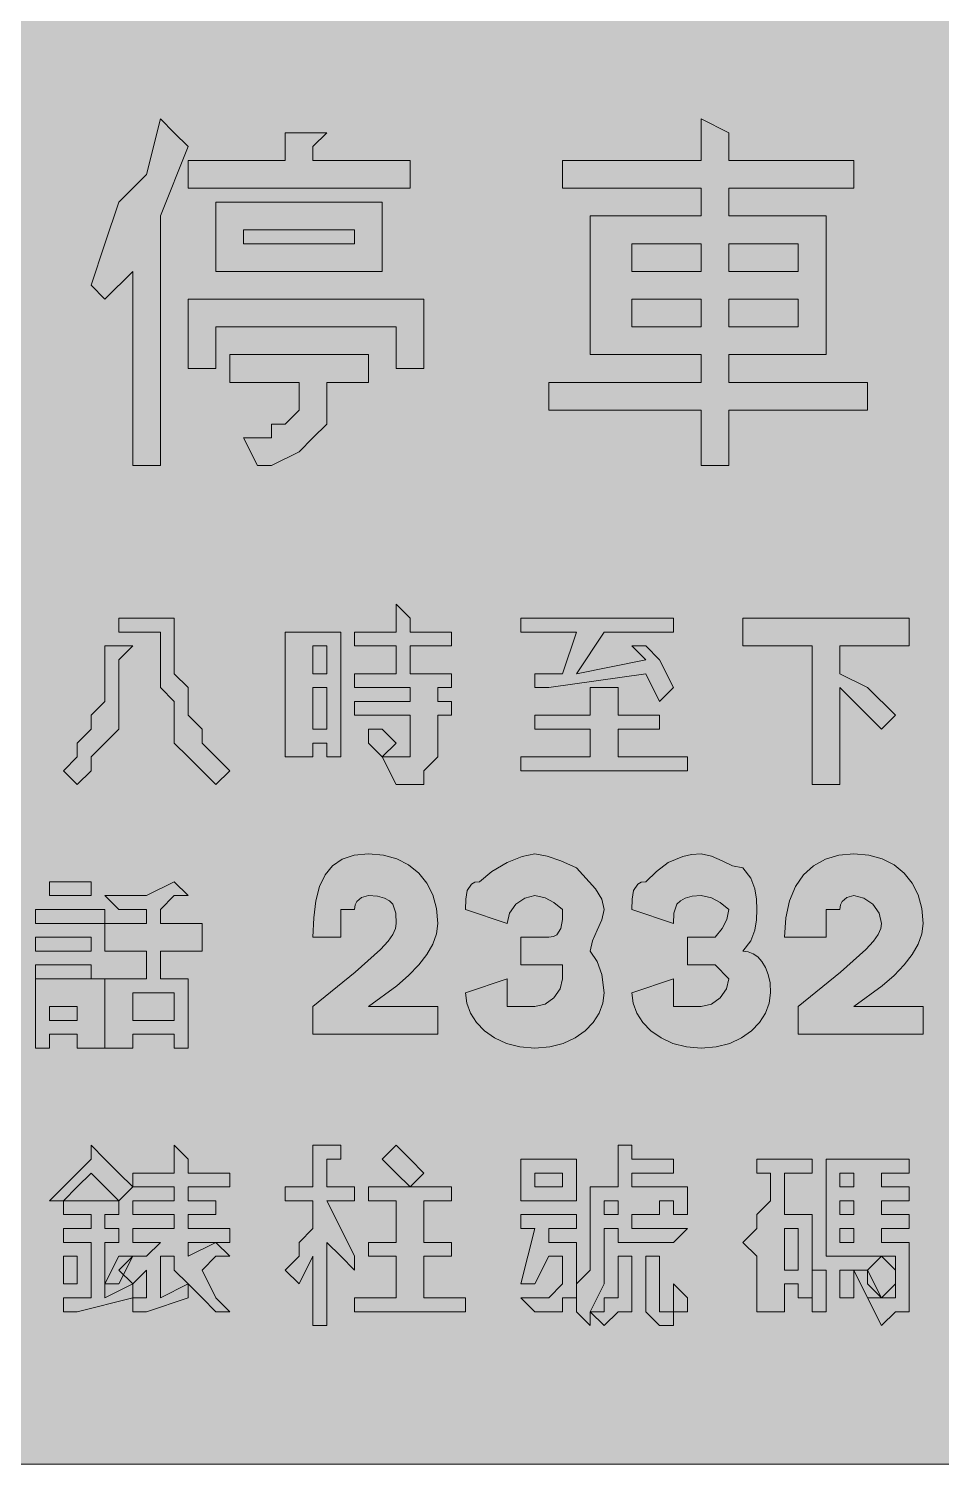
# Model space of a CAD drawing. Header units: metres. Extents: x 9 to 558, y 12 to 260.
# Drawn here: x 283.4 to 362.4, y 12 to 136.2 of the extents above; entities that cross this region are included whole.
import ezdxf

# ---------------------------------------------------------------- set-up
doc = ezdxf.new("R2010")
doc.units = ezdxf.units.M
doc.layers.add('FILL_BLACK_000000', color=7, linetype='Continuous', true_color=0x000000)
doc.layers.add('FILL_YELLOW_FFFF00', color=7, linetype='Continuous', true_color=0xffff00)

msp = doc.modelspace()

# ---------------------------------------------------------------- hatches: boundary and pattern name
at = {"layer": 'FILL_BLACK_000000', "true_color": 0x000000}
h = msp.add_hatch(color=7, dxfattribs=at)
h.dxf.hatch_style = 1
h.paths.add_polyline_path([(294.81, 98.4), (292.41, 98.4), (292.41, 115.2), (290.01, 112.8), (288.81, 114), (290.01, 117.6), (291.21, 121.2), (293.61, 123.6), (294.81, 128.4), (296.01, 127.2), (297.21, 126), (294.81, 120), (294.81, 98.4)])
h = msp.add_hatch(color=7, dxfattribs=at)
h.dxf.hatch_style = 1
h.paths.add_polyline_path([(344.01, 124.8), (354.81, 124.8), (354.81, 122.4), (344.01, 122.4), (344.01, 120), (352.41, 120), (352.41, 108), (344.01, 108), (344.01, 105.6), (356.01, 105.6), (356.01, 103.2), (344.01, 103.2), (344.01, 98.4), (341.61, 98.4), (341.61, 103.2), (328.41, 103.2), (328.41, 105.6), (341.61, 105.6), (341.61, 108), (332.01, 108), (332.01, 120), (341.61, 120), (341.61, 122.4), (329.61, 122.4), (329.61, 124.8), (341.61, 124.8), (341.61, 128.4), (344.01, 127.2), (344.01, 126), (344.01, 124.8)])
h.paths.add_polyline_path([(341.61, 115.2), (341.61, 117.6), (335.61, 117.6), (335.61, 115.2), (341.61, 115.2)], flags=16)
h.paths.add_polyline_path([(335.61, 110.4), (341.61, 110.4), (341.61, 112.8), (335.61, 112.8), (335.61, 110.4)], flags=16)
h.paths.add_polyline_path([(344.01, 117.6), (344.01, 115.2), (350.01, 115.2), (350.01, 117.6), (344.01, 117.6)], flags=16)
h.paths.add_polyline_path([(350.01, 112.8), (344.01, 112.8), (344.01, 110.4), (350.01, 110.4), (350.01, 112.8)], flags=16)
h = msp.add_hatch(color=7, dxfattribs=at)
h.dxf.hatch_style = 1
h.paths.add_polyline_path([(308.01, 127.2), (309.21, 127.2), (308.01, 126), (308.01, 124.8), (316.41, 124.8), (316.41, 122.4), (297.21, 122.4), (297.21, 124.8), (305.61, 124.8), (305.61, 127.2), (308.01, 127.2)])
h = msp.add_hatch(color=7, dxfattribs=at)
h.dxf.hatch_style = 1
h.paths.add_polyline_path([(314.01, 115.2), (299.61, 115.2), (299.61, 121.2), (314.01, 121.2), (314.01, 115.2)])
h.paths.add_polyline_path([(311.61, 118.8), (302.01, 118.8), (302.01, 117.6), (311.61, 117.6), (311.61, 118.8)], flags=16)
h = msp.add_hatch(color=7, dxfattribs=at)
h.dxf.hatch_style = 1
h.paths.add_polyline_path([(317.61, 112.8), (317.61, 106.8), (315.21, 106.8), (315.21, 110.4), (299.61, 110.4), (299.61, 106.8), (297.21, 106.8), (297.21, 112.8), (317.61, 112.8)])
h = msp.add_hatch(color=7, dxfattribs=at)
h.dxf.hatch_style = 1
h.paths.add_polyline_path([(312.81, 108), (312.81, 105.6), (309.21, 105.6), (309.21, 103.2), (309.21, 102), (308.01, 100.8), (306.81, 99.6), (304.41, 98.4), (303.21, 98.4), (302.01, 100.8), (304.41, 100.8), (304.41, 102), (305.61, 102), (306.81, 103.2), (306.81, 105.6), (300.81, 105.6), (300.81, 108), (312.81, 108)])
h = msp.add_hatch(color=7, dxfattribs=at)
h.dxf.hatch_style = 1
h.paths.add_polyline_path([(315.21, 82.8), (311.61, 82.8), (311.61, 84), (315.21, 84), (315.21, 86.4), (316.41, 85.2), (316.41, 84), (320.01, 84), (320.01, 82.8), (316.41, 82.8), (316.41, 80.4), (320.01, 80.4), (320.01, 79.2), (318.81, 79.2), (318.81, 78), (320.01, 78), (320.01, 76.8), (318.81, 76.8), (318.81, 73.2), (317.61, 72), (317.61, 70.8), (316.41, 70.8), (315.21, 70.8), (314.01, 73.2), (316.41, 73.2), (316.41, 76.8), (311.61, 76.8), (311.61, 78), (316.41, 78), (316.41, 79.2), (311.61, 79.2), (311.61, 80.4), (315.21, 80.4), (315.21, 82.8)])
h = msp.add_hatch(color=7, dxfattribs=at)
h.dxf.hatch_style = 1
h.paths.add_polyline_path([(296.01, 85.2), (296.01, 82.8), (296.01, 80.4), (297.21, 79.2), (297.21, 78), (297.21, 76.8), (298.41, 75.6), (298.41, 74.4), (299.61, 73.2), (300.81, 72), (299.61, 70.8), (298.41, 72), (297.21, 73.2), (296.01, 74.4), (296.01, 76.8), (296.01, 78), (294.81, 79.2), (294.81, 80.4), (294.81, 81.6), (294.81, 84), (291.21, 84), (291.21, 85.2), (296.01, 85.2)])
h = msp.add_hatch(color=7, dxfattribs=at)
h.dxf.hatch_style = 1
h.paths.add_polyline_path([(326.01, 85.2), (339.21, 85.2), (339.21, 84), (333.21, 84), (330.81, 80.4), (336.81, 81.6), (335.61, 82.8), (336.81, 82.8), (338.01, 81.6), (339.21, 79.2), (338.01, 78), (336.81, 80.4), (328.41, 79.2), (327.21, 79.2), (327.21, 80.4), (329.61, 80.4), (330.81, 84), (326.01, 84), (326.01, 85.2)])
h = msp.add_hatch(color=7, dxfattribs=at)
h.dxf.hatch_style = 1
h.paths.add_polyline_path([(359.61, 85.2), (359.61, 82.8), (353.61, 82.8), (353.61, 80.4), (356.01, 79.2), (358.41, 76.8), (357.21, 75.6), (354.81, 78), (353.61, 79.2), (353.61, 70.8), (351.21, 70.8), (351.21, 82.8), (345.21, 82.8), (345.21, 85.2), (359.61, 85.2)])
h = msp.add_hatch(color=7, dxfattribs=at)
h.dxf.hatch_style = 1
h.paths.add_polyline_path([(309.21, 73.2), (309.21, 74.4), (308.01, 74.4), (308.01, 73.2), (305.61, 73.2), (305.61, 84), (310.41, 84), (310.41, 73.2), (309.21, 73.2)])
h.paths.add_polyline_path([(308.01, 82.8), (308.01, 80.4), (309.21, 80.4), (309.21, 82.8), (308.01, 82.8)], flags=16)
h.paths.add_polyline_path([(309.21, 79.2), (308.01, 79.2), (308.01, 75.6), (309.21, 75.6), (309.21, 79.2)], flags=16)
h = msp.add_hatch(color=7, dxfattribs=at)
h.dxf.hatch_style = 1
h.paths.add_polyline_path([(287.61, 73.2), (287.61, 74.4), (288.81, 75.6), (288.81, 76.8), (290.01, 78), (290.01, 79.2), (290.01, 81.6), (290.01, 82.8), (291.21, 82.8), (292.41, 82.8), (291.21, 81.6), (291.21, 80.4), (291.21, 79.2), (291.21, 76.8), (291.21, 75.6), (290.01, 74.4), (288.81, 73.2), (288.81, 72), (287.61, 70.8), (286.41, 72), (287.61, 73.2)])
h = msp.add_hatch(color=7, dxfattribs=at)
h.dxf.hatch_style = 1
h.paths.add_polyline_path([(326.01, 73.2), (332.01, 73.2), (332.01, 75.6), (327.21, 75.6), (327.21, 76.8), (332.01, 76.8), (332.01, 79.2), (333.21, 79.2), (334.41, 79.2), (334.41, 78), (334.41, 76.8), (338.01, 76.8), (338.01, 75.6), (334.41, 75.6), (334.41, 73.2), (340.41, 73.2), (340.41, 72), (326.01, 72), (326.01, 73.2)])
h = msp.add_hatch(color=7, dxfattribs=at)
h.dxf.hatch_style = 1
h.paths.add_polyline_path([(314.01, 75.6), (315.21, 74.4), (314.01, 73.2), (312.81, 74.4), (312.81, 75.6), (314.01, 75.6)])
h = msp.add_hatch(color=7, dxfattribs=at)
h.dxf.hatch_style = 1
h.paths.add_polyline_path([(318.81, 51.6), (318.81, 49.2), (308.01, 49.2), (308.01, 51.6), (311.67, 54.58), (313.86, 56.55), (314.51, 57.26), (314.93, 57.84), (315.15, 58.34), (315.21, 58.8), (315.17, 59.68), (314.91, 60.45), (314.62, 60.76), (314.2, 60.99), (313.6, 61.15), (312.81, 61.2), (312.21, 61.05), (311.8, 60.69), (311.66, 60.4), (311.61, 60), (310.41, 60), (310.41, 57.6), (308.01, 57.6), (308.07, 59.29), (308.25, 60.75), (308.58, 61.99), (309.06, 63), (309.71, 63.79), (310.54, 64.35), (311.57, 64.69), (312.81, 64.8), (314.1, 64.69), (315.27, 64.37), (316.29, 63.85), (317.16, 63.15), (317.86, 62.28), (318.38, 61.26), (318.7, 60.09), (318.81, 58.8), (318.7, 57.9), (318.38, 57), (317.86, 56.1), (317.16, 55.2), (316.29, 54.3), (315.27, 53.4), (312.81, 51.6), (318.81, 51.6)])
h = msp.add_hatch(color=7, dxfattribs=at)
h.dxf.hatch_style = 1
h.paths.add_polyline_path([(325.92, 48.11), (324.75, 48.41), (323.73, 48.89), (322.86, 49.5), (322.16, 50.23), (321.64, 51.04), (321.32, 51.9), (321.21, 52.8), (324.81, 54), (324.81, 51.6), (327.21, 51.6), (328.09, 51.81), (328.86, 52.35), (329.4, 53.12), (329.61, 54), (329.61, 55.2), (328.41, 55.2), (326.01, 55.2), (326.01, 57.6), (328.41, 57.6), (328.81, 57.65), (329.1, 57.81), (329.46, 58.35), (329.59, 59.12), (329.61, 60), (328.86, 60.6), (328.09, 61.01), (327.21, 61.2), (326.33, 60.99), (325.56, 60.45), (325.02, 59.68), (324.81, 58.8), (321.21, 60), (321.23, 60.88), (321.36, 61.65), (321.72, 62.19), (322.01, 62.35), (322.41, 62.4), (323.5, 63.28), (324.81, 64.05), (326.12, 64.59), (327.21, 64.8), (328.28, 64.61), (329.46, 64.2), (330.81, 63.6), (332.46, 61.8), (333, 60.9), (333.21, 60), (333.02, 59.1), (332.61, 58.2), (332.2, 57.3), (332.01, 56.4), (332.61, 55.5), (333.02, 54.37), (333.21, 52.8), (333.1, 51.9), (332.78, 51.04), (332.26, 50.23), (331.56, 49.5), (330.69, 48.89), (329.67, 48.41), (328.5, 48.11), (327.21, 48), (325.92, 48.11)])
h = msp.add_hatch(color=7, dxfattribs=at)
h.dxf.hatch_style = 1
h.paths.add_polyline_path([(340.32, 48.11), (339.15, 48.41), (338.13, 48.89), (337.26, 49.5), (336.56, 50.23), (336.04, 51.04), (335.72, 51.9), (335.61, 52.8), (339.21, 54), (339.21, 51.6), (341.61, 51.6), (342.49, 51.81), (343.26, 52.35), (343.8, 53.12), (344.01, 54), (342.81, 55.2), (340.41, 55.2), (340.41, 57.6), (342.81, 57.6), (343.41, 58.35), (343.82, 59.12), (344.01, 60), (343.26, 60.6), (342.49, 61.01), (341.61, 61.2), (340.82, 61.15), (340.22, 60.99), (339.8, 60.76), (339.51, 60.45), (339.25, 59.68), (339.21, 58.8), (335.61, 60), (335.63, 60.88), (335.76, 61.65), (336.12, 62.19), (336.41, 62.35), (336.81, 62.4), (337.73, 63.28), (338.76, 64.05), (340.02, 64.59), (340.76, 64.75), (341.61, 64.8), (342.51, 64.61), (343.41, 64.2), (344.31, 63.79), (345.21, 63.6), (345.9, 62.7), (346.26, 61.8), (346.39, 60.9), (346.41, 60), (346.39, 59.1), (346.26, 58.2), (345.9, 57.3), (345.21, 56.4), (345.66, 56.34), (346.09, 56.17), (346.5, 55.89), (346.86, 55.5), (347.17, 54.99), (347.4, 54.37), (347.56, 53.64), (347.61, 52.8), (347.5, 51.9), (347.18, 51.04), (346.66, 50.23), (345.96, 49.5), (345.09, 48.89), (344.07, 48.41), (342.9, 48.11), (341.61, 48), (340.32, 48.11)])
h = msp.add_hatch(color=7, dxfattribs=at)
h.dxf.hatch_style = 1
h.paths.add_polyline_path([(360.81, 51.6), (360.81, 49.2), (350.01, 49.2), (350.01, 51.6), (353.67, 54.58), (355.86, 56.55), (356.51, 57.26), (356.93, 57.84), (357.15, 58.34), (357.21, 58.8), (357, 59.68), (356.46, 60.45), (355.69, 60.99), (354.81, 61.2), (354.21, 61.05), (353.8, 60.69), (353.66, 60.4), (353.61, 60), (352.41, 60), (352.41, 57.6), (348.81, 57.6), (348.92, 59.29), (349.24, 60.75), (349.76, 61.99), (350.46, 63), (351.33, 63.79), (352.35, 64.35), (353.52, 64.69), (354.81, 64.8), (356.1, 64.69), (357.27, 64.37), (358.29, 63.85), (359.16, 63.15), (359.86, 62.28), (360.38, 61.26), (360.7, 60.09), (360.81, 58.8), (360.7, 57.9), (360.38, 57), (359.86, 56.1), (359.16, 55.2), (358.29, 54.3), (357.27, 53.4), (354.81, 51.6), (360.81, 51.6)])
h = msp.add_hatch(color=7, dxfattribs=at)
h.dxf.hatch_style = 1
h.paths.add_polyline_path([(288.81, 62.4), (288.81, 61.2), (285.21, 61.2), (285.21, 62.4), (288.81, 62.4)])
h = msp.add_hatch(color=7, dxfattribs=at)
h.dxf.hatch_style = 1
h.paths.add_polyline_path([(296.01, 62.4), (297.21, 61.2), (296.01, 61.2), (294.81, 60), (294.81, 58.8), (298.41, 58.8), (298.41, 56.4), (294.81, 56.4), (294.81, 54), (297.21, 54), (297.21, 48), (296.01, 48), (296.01, 49.2), (292.41, 49.2), (292.41, 48), (290.01, 48), (290.01, 54), (293.61, 54), (293.61, 56.4), (290.01, 56.4), (290.01, 58.8), (293.61, 58.8), (293.61, 60), (291.21, 60), (290.01, 61.2), (293.61, 61.2), (296.01, 62.4)])
h.paths.add_polyline_path([(296.01, 52.8), (292.41, 52.8), (292.41, 50.4), (296.01, 50.4), (296.01, 52.8)], flags=16)
h = msp.add_hatch(color=7, dxfattribs=at)
h.dxf.hatch_style = 1
h.paths.add_polyline_path([(290.01, 60), (290.01, 58.8), (284.01, 58.8), (284.01, 60), (290.01, 60)])
h = msp.add_hatch(color=7, dxfattribs=at)
h.dxf.hatch_style = 1
h.paths.add_polyline_path([(288.81, 57.6), (288.81, 56.4), (284.01, 56.4), (284.01, 57.6), (288.81, 57.6)])
h = msp.add_hatch(color=7, dxfattribs=at)
h.dxf.hatch_style = 1
h.paths.add_polyline_path([(288.81, 55.2), (288.81, 54), (284.01, 54), (284.01, 55.2), (288.81, 55.2)])
h = msp.add_hatch(color=7, dxfattribs=at)
h.dxf.hatch_style = 1
h.paths.add_polyline_path([(290.01, 54), (290.01, 48), (287.61, 48), (287.61, 49.2), (285.21, 49.2), (285.21, 48), (284.01, 48), (284.01, 54), (290.01, 54)])
h.paths.add_polyline_path([(287.61, 51.6), (285.21, 51.6), (285.21, 50.4), (287.61, 50.4), (287.61, 51.6)], flags=16)
h = msp.add_hatch(color=7, dxfattribs=at)
h.dxf.hatch_style = 1
h.paths.add_polyline_path([(286.41, 36), (287.61, 37.2), (288.81, 38.4), (288.81, 39.6), (290.01, 38.4), (291.21, 37.2), (292.41, 36), (291.21, 34.8), (290.01, 36), (288.81, 37.2), (287.61, 36), (286.41, 34.8), (285.21, 34.8), (286.41, 36)])
h = msp.add_hatch(color=7, dxfattribs=at)
h.dxf.hatch_style = 1
h.paths.add_polyline_path([(293.61, 25.2), (292.41, 25.2), (292.41, 26.4), (293.61, 26.4), (293.61, 28.8), (292.41, 27.6), (291.21, 28.8), (292.41, 30), (293.61, 30), (294.81, 31.2), (292.41, 31.2), (292.41, 32.4), (296.01, 32.4), (296.01, 33.6), (292.41, 33.6), (292.41, 34.8), (296.01, 34.8), (296.01, 36), (292.41, 36), (292.41, 37.2), (296.01, 37.2), (296.01, 39.6), (297.21, 38.4), (297.21, 37.2), (300.81, 37.2), (300.81, 36), (297.21, 36), (297.21, 34.8), (299.61, 34.8), (299.61, 33.6), (297.21, 33.6), (297.21, 32.4), (300.81, 32.4), (300.81, 31.2), (299.61, 31.2), (300.81, 30), (299.61, 30), (298.41, 28.8), (299.61, 26.4), (300.81, 25.2), (299.61, 25.2), (298.41, 26.4), (297.21, 27.6), (297.21, 26.4), (293.61, 25.2)])
h.paths.add_polyline_path([(297.21, 31.2), (297.21, 30), (299.61, 31.2), (297.21, 31.2)], flags=16)
h.paths.add_polyline_path([(296.01, 28.8), (296.01, 30), (294.81, 30), (294.81, 26.4), (297.21, 27.6), (296.01, 28.8)], flags=16)
h = msp.add_hatch(color=7, dxfattribs=at)
h.dxf.hatch_style = 1
h.paths.add_polyline_path([(305.61, 28.8), (306.81, 30), (306.81, 31.2), (308.01, 32.4), (308.01, 34.8), (305.61, 34.8), (305.61, 36), (308.01, 36), (308.01, 39.6), (309.21, 39.6), (310.41, 39.6), (310.41, 38.4), (309.21, 38.4), (309.21, 36), (311.61, 36), (311.61, 34.8), (309.21, 34.8), (310.41, 32.4), (311.61, 30), (311.61, 28.8), (310.41, 30), (309.21, 31.2), (309.21, 24), (308.01, 24), (308.01, 30), (306.81, 27.6), (305.61, 28.8)])
h = msp.add_hatch(color=7, dxfattribs=at)
h.dxf.hatch_style = 1
h.paths.add_polyline_path([(316.41, 38.4), (317.61, 37.2), (316.41, 36), (315.21, 37.2), (314.01, 38.4), (315.21, 39.6), (316.41, 38.4)])
h = msp.add_hatch(color=7, dxfattribs=at)
h.dxf.hatch_style = 1
h.paths.add_polyline_path([(335.61, 32.4), (336.81, 32.4), (338.01, 32.4), (339.21, 32.4), (340.41, 32.4), (339.21, 31.2), (338.01, 31.2), (335.61, 31.2), (334.41, 31.2), (334.41, 32.4), (333.21, 32.4), (333.21, 30), (333.21, 28.8), (333.21, 27.6), (332.01, 25.2), (332.01, 24), (330.81, 25.2), (330.81, 26.4), (330.81, 27.6), (332.01, 28.8), (332.01, 31.2), (332.01, 36), (334.41, 36), (334.41, 39.6), (335.61, 39.6), (335.61, 38.4), (336.81, 38.4), (339.21, 38.4), (339.21, 37.2), (335.61, 37.2), (335.61, 36), (340.41, 36), (340.41, 33.6), (339.21, 33.6), (339.21, 34.8), (338.01, 34.8), (338.01, 33.6), (335.61, 33.6), (335.61, 32.4)])
h.paths.add_polyline_path([(334.41, 34.8), (333.21, 34.8), (333.21, 33.6), (334.41, 33.6), (334.41, 34.8)], flags=16)
h = msp.add_hatch(color=7, dxfattribs=at)
h.dxf.hatch_style = 1
h.paths.add_polyline_path([(330.81, 34.8), (326.01, 34.8), (326.01, 38.4), (330.81, 38.4), (330.81, 34.8)])
h.paths.add_polyline_path([(329.61, 37.2), (327.21, 37.2), (327.21, 36), (329.61, 36), (329.61, 37.2)], flags=16)
h = msp.add_hatch(color=7, dxfattribs=at)
h.dxf.hatch_style = 1
h.paths.add_polyline_path([(346.41, 33.6), (347.61, 34.8), (347.61, 37.2), (346.41, 37.2), (346.41, 38.4), (351.21, 38.4), (351.21, 37.2), (348.81, 37.2), (348.81, 33.6), (351.21, 33.6), (351.21, 26.4), (350.01, 26.4), (350.01, 27.6), (348.81, 27.6), (348.81, 25.2), (346.41, 25.2), (346.41, 30), (345.21, 31.2), (346.41, 32.4), (346.41, 33.6)])
h.paths.add_polyline_path([(350.01, 32.4), (348.81, 32.4), (348.81, 28.8), (350.01, 28.8), (350.01, 32.4)], flags=16)
h = msp.add_hatch(color=7, dxfattribs=at)
h.dxf.hatch_style = 1
h.paths.add_polyline_path([(357.21, 36), (359.61, 36), (359.61, 34.8), (357.21, 34.8), (357.21, 33.6), (359.61, 33.6), (359.61, 32.4), (357.21, 32.4), (357.21, 31.2), (359.61, 31.2), (359.61, 30), (359.61, 28.8), (359.61, 27.6), (359.61, 26.4), (359.61, 25.2), (358.41, 25.2), (357.21, 24), (356.01, 26.4), (357.21, 26.4), (358.41, 26.4), (358.41, 27.6), (358.41, 28.8), (358.41, 30), (353.61, 30), (352.41, 30), (352.41, 38.4), (359.61, 38.4), (359.61, 37.2), (357.21, 37.2), (357.21, 36)])
h.paths.add_polyline_path([(353.61, 31.2), (354.81, 31.2), (354.81, 32.4), (353.61, 32.4), (353.61, 31.2)], flags=16)
h.paths.add_polyline_path([(353.61, 37.2), (353.61, 36), (354.81, 36), (354.81, 37.2), (353.61, 37.2)], flags=16)
h.paths.add_polyline_path([(354.81, 34.8), (353.61, 34.8), (353.61, 33.6), (354.81, 33.6), (354.81, 34.8)], flags=16)
h = msp.add_hatch(color=7, dxfattribs=at)
h.dxf.hatch_style = 1
h.paths.add_polyline_path([(291.21, 32.4), (291.21, 31.2), (290.01, 31.2), (290.01, 26.4), (292.41, 27.6), (292.41, 26.4), (287.61, 25.2), (286.41, 25.2), (286.41, 26.4), (288.81, 26.4), (288.81, 31.2), (286.41, 31.2), (286.41, 32.4), (288.81, 32.4), (288.81, 33.6), (286.41, 33.6), (286.41, 34.8), (291.21, 34.8), (291.21, 33.6), (290.01, 33.6), (290.01, 32.4), (291.21, 32.4)])
h = msp.add_hatch(color=7, dxfattribs=at)
h.dxf.hatch_style = 1
h.paths.add_polyline_path([(320.01, 36), (320.01, 34.8), (317.61, 34.8), (317.61, 31.2), (320.01, 31.2), (320.01, 30), (317.61, 30), (317.61, 26.4), (321.21, 26.4), (321.21, 25.2), (311.61, 25.2), (311.61, 26.4), (315.21, 26.4), (315.21, 30), (312.81, 30), (312.81, 31.2), (315.21, 31.2), (315.21, 34.8), (312.81, 34.8), (312.81, 36), (320.01, 36)])
h = msp.add_hatch(color=7, dxfattribs=at)
h.dxf.hatch_style = 1
h.paths.add_polyline_path([(330.81, 33.6), (330.81, 32.4), (328.41, 32.4), (328.41, 31.2), (330.81, 31.2), (330.81, 30), (330.81, 28.8), (330.81, 27.6), (330.81, 26.4), (329.61, 26.4), (329.61, 25.2), (328.41, 25.2), (327.21, 25.2), (326.01, 26.4), (327.21, 26.4), (328.41, 26.4), (329.61, 27.6), (329.61, 28.8), (329.61, 30), (328.41, 30), (327.21, 27.6), (326.01, 27.6), (327.21, 32.4), (326.01, 32.4), (326.01, 33.6), (330.81, 33.6)])
h = msp.add_hatch(color=7, dxfattribs=at)
h.dxf.hatch_style = 1
h.paths.add_polyline_path([(287.61, 28.8), (287.61, 27.6), (286.41, 27.6), (286.41, 28.8), (286.41, 30), (287.61, 30), (287.61, 28.8)])
h = msp.add_hatch(color=7, dxfattribs=at)
h.dxf.hatch_style = 1
h.paths.add_polyline_path([(291.21, 30), (292.41, 30), (291.21, 27.6), (290.01, 27.6), (291.21, 30)])
h = msp.add_hatch(color=7, dxfattribs=at)
h.dxf.hatch_style = 1
h.paths.add_polyline_path([(333.21, 25.2), (333.21, 26.4), (334.41, 26.4), (334.41, 27.6), (334.41, 30), (335.61, 30), (335.61, 27.6), (335.61, 26.4), (335.61, 25.2), (334.41, 25.2), (333.21, 24), (332.01, 25.2), (333.21, 25.2)])
h = msp.add_hatch(color=7, dxfattribs=at)
h.dxf.hatch_style = 1
h.paths.add_polyline_path([(336.81, 25.2), (336.81, 26.4), (336.81, 30), (338.01, 30), (338.01, 28.8), (338.01, 26.4), (338.01, 25.2), (339.21, 25.2), (339.21, 24), (338.01, 24), (336.81, 25.2)])
h = msp.add_hatch(color=7, dxfattribs=at)
h.dxf.hatch_style = 1
h.paths.add_polyline_path([(356.01, 28.8), (357.21, 30), (358.41, 28.8), (358.41, 27.6), (357.21, 26.4), (356.01, 28.8)])
h = msp.add_hatch(color=7, dxfattribs=at)
h.dxf.hatch_style = 1
h.paths.add_polyline_path([(351.21, 28.8), (352.41, 28.8), (352.41, 27.6), (352.41, 25.2), (351.21, 25.2), (351.21, 28.8)])
h = msp.add_hatch(color=7, dxfattribs=at)
h.dxf.hatch_style = 1
h.paths.add_polyline_path([(353.61, 28.8), (354.81, 28.8), (354.81, 27.6), (354.81, 26.4), (353.61, 26.4), (353.61, 28.8)])
h = msp.add_hatch(color=7, dxfattribs=at)
h.dxf.hatch_style = 1
h.paths.add_polyline_path([(354.81, 28.8), (356.01, 28.8), (356.01, 27.6), (357.21, 26.4), (356.01, 26.4), (354.81, 28.8)])
h = msp.add_hatch(color=7, dxfattribs=at)
h.dxf.hatch_style = 1
h.paths.add_polyline_path([(340.41, 26.4), (340.41, 25.2), (339.21, 25.2), (339.21, 26.4), (339.21, 27.6), (340.41, 26.4)])
at = {"layer": 'FILL_YELLOW_FFFF00', "true_color": 0xffff00}
h = msp.add_hatch(color=7, dxfattribs=at)
h.dxf.hatch_style = 1
h.paths.add_polyline_path([(551.26, 260.35), (552.02, 260.19), (553.41, 259.65), (556.41, 258), (556.81, 257.5), (557.1, 256.91), (557.46, 255.6), (557.61, 253.2), (557.61, 19.2), (557.61, 16.8), (557.56, 16.4), (557.42, 16.09), (557.01, 15.6), (556.6, 15.11), (556.46, 14.8), (556.41, 14.4), (553.41, 12.75), (552.02, 12.21), (551.26, 12.05), (550.41, 12), (16.41, 12), (15.53, 12.02), (14.76, 12.15), (14.22, 12.51), (14.06, 12.8), (14.01, 13.2), (13.13, 13.22), (12.36, 13.35), (11.82, 13.71), (11.66, 14), (11.61, 14.4), (10.82, 14.9), (10.22, 15.49), (9.8, 16.13), (9.51, 16.8), (9.25, 18.11), (9.21, 19.2), (9.21, 253.2), (9.21, 255.6), (9.92, 256.48), (10.41, 257.25), (10.9, 257.79), (11.21, 257.95), (11.61, 258), (11.66, 258.4), (11.82, 258.71), (12.36, 259.2), (13.13, 259.69), (14.01, 260.4), (16.41, 260.4), (550.41, 260.4), (551.26, 260.35)])

# ---------------------------------------------------------------- linework, layer by layer
at = {"layer": 'FILL_BLACK_000000', "lineweight": 0, "true_color": 0x000000}
for points in [[(294.81, 98.4), (292.41, 98.4), (292.41, 115.2), (290.01, 112.8), (288.81, 114), (290.01, 117.6), (291.21, 121.2), (293.61, 123.6), (294.81, 128.4), (296.01, 127.2), (297.21, 126), (294.81, 120)], [(344.01, 124.8), (354.81, 124.8), (354.81, 122.4), (344.01, 122.4), (344.01, 120), (352.41, 120), (352.41, 108), (344.01, 108), (344.01, 105.6), (356.01, 105.6), (356.01, 103.2), (344.01, 103.2), (344.01, 98.4), (341.61, 98.4), (341.61, 103.2), (328.41, 103.2), (328.41, 105.6), (341.61, 105.6), (341.61, 108), (332.01, 108), (332.01, 120), (341.61, 120), (341.61, 122.4), (329.61, 122.4), (329.61, 124.8), (341.61, 124.8), (341.61, 128.4), (344.01, 127.2), (344.01, 126)], [(308.01, 127.2), (309.21, 127.2), (308.01, 126), (308.01, 124.8), (316.41, 124.8), (316.41, 122.4), (297.21, 122.4), (297.21, 124.8), (305.61, 124.8), (305.61, 127.2)], [(314.01, 115.2), (299.61, 115.2), (299.61, 121.2), (314.01, 121.2)], [(311.61, 118.8), (302.01, 118.8), (302.01, 117.6), (311.61, 117.6)], [(341.61, 115.2), (341.61, 117.6), (335.61, 117.6), (335.61, 115.2)], [(344.01, 117.6), (344.01, 115.2), (350.01, 115.2), (350.01, 117.6)], [(317.61, 112.8), (317.61, 106.8), (315.21, 106.8), (315.21, 110.4), (299.61, 110.4), (299.61, 106.8), (297.21, 106.8), (297.21, 112.8)], [(335.61, 110.4), (341.61, 110.4), (341.61, 112.8), (335.61, 112.8)], [(350.01, 112.8), (344.01, 112.8), (344.01, 110.4), (350.01, 110.4)], [(312.81, 108), (312.81, 105.6), (309.21, 105.6), (309.21, 103.2), (309.21, 102), (308.01, 100.8), (306.81, 99.6), (304.41, 98.4), (303.21, 98.4), (302.01, 100.8), (304.41, 100.8), (304.41, 102), (305.61, 102), (306.81, 103.2), (306.81, 105.6), (300.81, 105.6), (300.81, 108)], [(315.21, 82.8), (311.61, 82.8), (311.61, 84), (315.21, 84), (315.21, 86.4), (316.41, 85.2), (316.41, 84), (320.01, 84), (320.01, 82.8), (316.41, 82.8), (316.41, 80.4), (320.01, 80.4), (320.01, 79.2), (318.81, 79.2), (318.81, 78), (320.01, 78), (320.01, 76.8), (318.81, 76.8), (318.81, 73.2), (317.61, 72), (317.61, 70.8), (316.41, 70.8), (315.21, 70.8), (314.01, 73.2), (316.41, 73.2), (316.41, 76.8), (311.61, 76.8), (311.61, 78), (316.41, 78), (316.41, 79.2), (311.61, 79.2), (311.61, 80.4), (315.21, 80.4)], [(296.01, 85.2), (296.01, 82.8), (296.01, 80.4), (297.21, 79.2), (297.21, 78), (297.21, 76.8), (298.41, 75.6), (298.41, 74.4), (299.61, 73.2), (300.81, 72), (299.61, 70.8), (298.41, 72), (297.21, 73.2), (296.01, 74.4), (296.01, 76.8), (296.01, 78), (294.81, 79.2), (294.81, 80.4), (294.81, 81.6), (294.81, 84), (291.21, 84), (291.21, 85.2)], [(326.01, 85.2), (339.21, 85.2), (339.21, 84), (333.21, 84), (330.81, 80.4), (336.81, 81.6), (335.61, 82.8), (336.81, 82.8), (338.01, 81.6), (339.21, 79.2), (338.01, 78), (336.81, 80.4), (328.41, 79.2), (327.21, 79.2), (327.21, 80.4), (329.61, 80.4), (330.81, 84), (326.01, 84)], [(359.61, 85.2), (359.61, 82.8), (353.61, 82.8), (353.61, 80.4), (356.01, 79.2), (358.41, 76.8), (357.21, 75.6), (354.81, 78), (353.61, 79.2), (353.61, 70.8), (351.21, 70.8), (351.21, 82.8), (345.21, 82.8), (345.21, 85.2)], [(309.21, 73.2), (309.21, 74.4), (308.01, 74.4), (308.01, 73.2), (305.61, 73.2), (305.61, 84), (310.41, 84), (310.41, 73.2)], [(287.61, 73.2), (287.61, 74.4), (288.81, 75.6), (288.81, 76.8), (290.01, 78), (290.01, 79.2), (290.01, 81.6), (290.01, 82.8), (291.21, 82.8), (292.41, 82.8), (291.21, 81.6), (291.21, 80.4), (291.21, 79.2), (291.21, 76.8), (291.21, 75.6), (290.01, 74.4), (288.81, 73.2), (288.81, 72), (287.61, 70.8), (286.41, 72)], [(308.01, 82.8), (308.01, 80.4), (309.21, 80.4), (309.21, 82.8)], [(309.21, 79.2), (308.01, 79.2), (308.01, 75.6), (309.21, 75.6)], [(326.01, 73.2), (332.01, 73.2), (332.01, 75.6), (327.21, 75.6), (327.21, 76.8), (332.01, 76.8), (332.01, 79.2), (333.21, 79.2), (334.41, 79.2), (334.41, 78), (334.41, 76.8), (338.01, 76.8), (338.01, 75.6), (334.41, 75.6), (334.41, 73.2), (340.41, 73.2), (340.41, 72), (326.01, 72)], [(314.01, 75.6), (315.21, 74.4), (314.01, 73.2), (312.81, 74.4), (312.81, 75.6)], [(318.81, 51.6), (318.81, 49.2), (308.01, 49.2), (308.01, 51.6), (311.67, 54.58), (313.86, 56.55), (314.51, 57.26), (314.93, 57.84), (315.15, 58.34), (315.21, 58.8), (315.17, 59.68), (314.91, 60.45), (314.62, 60.76), (314.2, 60.99), (313.6, 61.15), (312.81, 61.2), (312.21, 61.05), (311.8, 60.69), (311.66, 60.4), (311.61, 60), (310.41, 60), (310.41, 57.6), (308.01, 57.6), (308.07, 59.29), (308.25, 60.75), (308.58, 61.99), (309.06, 63), (309.71, 63.79), (310.54, 64.35), (311.57, 64.69), (312.81, 64.8), (314.1, 64.69), (315.27, 64.37), (316.29, 63.85), (317.16, 63.15), (317.86, 62.28), (318.38, 61.26), (318.7, 60.09), (318.81, 58.8), (318.7, 57.9), (318.38, 57), (317.86, 56.1), (317.16, 55.2), (316.29, 54.3), (315.27, 53.4), (312.81, 51.6)], [(325.92, 48.11), (324.75, 48.41), (323.73, 48.89), (322.86, 49.5), (322.16, 50.23), (321.64, 51.04), (321.32, 51.9), (321.21, 52.8), (324.81, 54), (324.81, 51.6), (327.21, 51.6), (328.09, 51.81), (328.86, 52.35), (329.4, 53.12), (329.61, 54), (329.61, 55.2), (328.41, 55.2), (326.01, 55.2), (326.01, 57.6), (328.41, 57.6), (328.81, 57.65), (329.1, 57.81), (329.46, 58.35), (329.59, 59.12), (329.61, 60), (328.86, 60.6), (328.09, 61.01), (327.21, 61.2), (326.33, 60.99), (325.56, 60.45), (325.02, 59.68), (324.81, 58.8), (321.21, 60), (321.23, 60.88), (321.36, 61.65), (321.72, 62.19), (322.01, 62.35), (322.41, 62.4), (323.5, 63.28), (324.81, 64.05), (326.12, 64.59), (327.21, 64.8), (328.28, 64.61), (329.46, 64.2), (330.81, 63.6), (332.46, 61.8), (333, 60.9), (333.21, 60), (333.02, 59.1), (332.61, 58.2), (332.2, 57.3), (332.01, 56.4), (332.61, 55.5), (333.02, 54.37), (333.21, 52.8), (333.1, 51.9), (332.78, 51.04), (332.26, 50.23), (331.56, 49.5), (330.69, 48.89), (329.67, 48.41), (328.5, 48.11), (327.21, 48)], [(340.32, 48.11), (339.15, 48.41), (338.13, 48.89), (337.26, 49.5), (336.56, 50.23), (336.04, 51.04), (335.72, 51.9), (335.61, 52.8), (339.21, 54), (339.21, 51.6), (341.61, 51.6), (342.49, 51.81), (343.26, 52.35), (343.8, 53.12), (344.01, 54), (342.81, 55.2), (340.41, 55.2), (340.41, 57.6), (342.81, 57.6), (343.41, 58.35), (343.82, 59.12), (344.01, 60), (343.26, 60.6), (342.49, 61.01), (341.61, 61.2), (340.82, 61.15), (340.22, 60.99), (339.8, 60.76), (339.51, 60.45), (339.25, 59.68), (339.21, 58.8), (335.61, 60), (335.63, 60.88), (335.76, 61.65), (336.12, 62.19), (336.41, 62.35), (336.81, 62.4), (337.73, 63.28), (338.76, 64.05), (340.02, 64.59), (340.76, 64.75), (341.61, 64.8), (342.51, 64.61), (343.41, 64.2), (344.31, 63.79), (345.21, 63.6), (345.9, 62.7), (346.26, 61.8), (346.39, 60.9), (346.41, 60), (346.39, 59.1), (346.26, 58.2), (345.9, 57.3), (345.21, 56.4), (345.66, 56.34), (346.09, 56.17), (346.5, 55.89), (346.86, 55.5), (347.17, 54.99), (347.4, 54.37), (347.56, 53.64), (347.61, 52.8), (347.5, 51.9), (347.18, 51.04), (346.66, 50.23), (345.96, 49.5), (345.09, 48.89), (344.07, 48.41), (342.9, 48.11), (341.61, 48)], [(360.81, 51.6), (360.81, 49.2), (350.01, 49.2), (350.01, 51.6), (353.67, 54.58), (355.86, 56.55), (356.51, 57.26), (356.93, 57.84), (357.15, 58.34), (357.21, 58.8), (357, 59.68), (356.46, 60.45), (355.69, 60.99), (354.81, 61.2), (354.21, 61.05), (353.8, 60.69), (353.66, 60.4), (353.61, 60), (352.41, 60), (352.41, 57.6), (348.81, 57.6), (348.92, 59.29), (349.24, 60.75), (349.76, 61.99), (350.46, 63), (351.33, 63.79), (352.35, 64.35), (353.52, 64.69), (354.81, 64.8), (356.1, 64.69), (357.27, 64.37), (358.29, 63.85), (359.16, 63.15), (359.86, 62.28), (360.38, 61.26), (360.7, 60.09), (360.81, 58.8), (360.7, 57.9), (360.38, 57), (359.86, 56.1), (359.16, 55.2), (358.29, 54.3), (357.27, 53.4), (354.81, 51.6)], [(288.81, 62.4), (288.81, 61.2), (285.21, 61.2), (285.21, 62.4)], [(296.01, 62.4), (297.21, 61.2), (296.01, 61.2), (294.81, 60), (294.81, 58.8), (298.41, 58.8), (298.41, 56.4), (294.81, 56.4), (294.81, 54), (297.21, 54), (297.21, 48), (296.01, 48), (296.01, 49.2), (292.41, 49.2), (292.41, 48), (290.01, 48), (290.01, 54), (293.61, 54), (293.61, 56.4), (290.01, 56.4), (290.01, 58.8), (293.61, 58.8), (293.61, 60), (291.21, 60), (290.01, 61.2), (293.61, 61.2)], [(290.01, 60), (290.01, 58.8), (284.01, 58.8), (284.01, 60)], [(288.81, 57.6), (288.81, 56.4), (284.01, 56.4), (284.01, 57.6)], [(288.81, 55.2), (288.81, 54), (284.01, 54), (284.01, 55.2)], [(290.01, 54), (290.01, 48), (287.61, 48), (287.61, 49.2), (285.21, 49.2), (285.21, 48), (284.01, 48), (284.01, 54)], [(296.01, 52.8), (292.41, 52.8), (292.41, 50.4), (296.01, 50.4)], [(287.61, 51.6), (285.21, 51.6), (285.21, 50.4), (287.61, 50.4)], [(286.41, 36), (287.61, 37.2), (288.81, 38.4), (288.81, 39.6), (290.01, 38.4), (291.21, 37.2), (292.41, 36), (291.21, 34.8), (290.01, 36), (288.81, 37.2), (287.61, 36), (286.41, 34.8), (285.21, 34.8)], [(293.61, 25.2), (292.41, 25.2), (292.41, 26.4), (293.61, 26.4), (293.61, 28.8), (292.41, 27.6), (291.21, 28.8), (292.41, 30), (293.61, 30), (294.81, 31.2), (292.41, 31.2), (292.41, 32.4), (296.01, 32.4), (296.01, 33.6), (292.41, 33.6), (292.41, 34.8), (296.01, 34.8), (296.01, 36), (292.41, 36), (292.41, 37.2), (296.01, 37.2), (296.01, 39.6), (297.21, 38.4), (297.21, 37.2), (300.81, 37.2), (300.81, 36), (297.21, 36), (297.21, 34.8), (299.61, 34.8), (299.61, 33.6), (297.21, 33.6), (297.21, 32.4), (300.81, 32.4), (300.81, 31.2), (299.61, 31.2), (300.81, 30), (299.61, 30), (298.41, 28.8), (299.61, 26.4), (300.81, 25.2), (299.61, 25.2), (298.41, 26.4), (297.21, 27.6), (297.21, 26.4)], [(305.61, 28.8), (306.81, 30), (306.81, 31.2), (308.01, 32.4), (308.01, 34.8), (305.61, 34.8), (305.61, 36), (308.01, 36), (308.01, 39.6), (309.21, 39.6), (310.41, 39.6), (310.41, 38.4), (309.21, 38.4), (309.21, 36), (311.61, 36), (311.61, 34.8), (309.21, 34.8), (310.41, 32.4), (311.61, 30), (311.61, 28.8), (310.41, 30), (309.21, 31.2), (309.21, 24), (308.01, 24), (308.01, 30), (306.81, 27.6)], [(316.41, 38.4), (317.61, 37.2), (316.41, 36), (315.21, 37.2), (314.01, 38.4), (315.21, 39.6)], [(335.61, 32.4), (336.81, 32.4), (338.01, 32.4), (339.21, 32.4), (340.41, 32.4), (339.21, 31.2), (338.01, 31.2), (335.61, 31.2), (334.41, 31.2), (334.41, 32.4), (333.21, 32.4), (333.21, 30), (333.21, 28.8), (333.21, 27.6), (332.01, 25.2), (332.01, 24), (330.81, 25.2), (330.81, 26.4), (330.81, 27.6), (332.01, 28.8), (332.01, 31.2), (332.01, 36), (334.41, 36), (334.41, 39.6), (335.61, 39.6), (335.61, 38.4), (336.81, 38.4), (339.21, 38.4), (339.21, 37.2), (335.61, 37.2), (335.61, 36), (340.41, 36), (340.41, 33.6), (339.21, 33.6), (339.21, 34.8), (338.01, 34.8), (338.01, 33.6), (335.61, 33.6)], [(330.81, 34.8), (326.01, 34.8), (326.01, 38.4), (330.81, 38.4)], [(346.41, 33.6), (347.61, 34.8), (347.61, 37.2), (346.41, 37.2), (346.41, 38.4), (351.21, 38.4), (351.21, 37.2), (348.81, 37.2), (348.81, 33.6), (351.21, 33.6), (351.21, 26.4), (350.01, 26.4), (350.01, 27.6), (348.81, 27.6), (348.81, 25.2), (346.41, 25.2), (346.41, 30), (345.21, 31.2), (346.41, 32.4)], [(357.21, 36), (359.61, 36), (359.61, 34.8), (357.21, 34.8), (357.21, 33.6), (359.61, 33.6), (359.61, 32.4), (357.21, 32.4), (357.21, 31.2), (359.61, 31.2), (359.61, 30), (359.61, 28.8), (359.61, 27.6), (359.61, 26.4), (359.61, 25.2), (358.41, 25.2), (357.21, 24), (356.01, 26.4), (357.21, 26.4), (358.41, 26.4), (358.41, 27.6), (358.41, 28.8), (358.41, 30), (353.61, 30), (352.41, 30), (352.41, 38.4), (359.61, 38.4), (359.61, 37.2), (357.21, 37.2)], [(329.61, 37.2), (327.21, 37.2), (327.21, 36), (329.61, 36)], [(353.61, 37.2), (353.61, 36), (354.81, 36), (354.81, 37.2)], [(291.21, 32.4), (291.21, 31.2), (290.01, 31.2), (290.01, 26.4), (292.41, 27.6), (292.41, 26.4), (287.61, 25.2), (286.41, 25.2), (286.41, 26.4), (288.81, 26.4), (288.81, 31.2), (286.41, 31.2), (286.41, 32.4), (288.81, 32.4), (288.81, 33.6), (286.41, 33.6), (286.41, 34.8), (291.21, 34.8), (291.21, 33.6), (290.01, 33.6), (290.01, 32.4)], [(320.01, 36), (320.01, 34.8), (317.61, 34.8), (317.61, 31.2), (320.01, 31.2), (320.01, 30), (317.61, 30), (317.61, 26.4), (321.21, 26.4), (321.21, 25.2), (311.61, 25.2), (311.61, 26.4), (315.21, 26.4), (315.21, 30), (312.81, 30), (312.81, 31.2), (315.21, 31.2), (315.21, 34.8), (312.81, 34.8), (312.81, 36)], [(334.41, 34.8), (333.21, 34.8), (333.21, 33.6), (334.41, 33.6)], [(354.81, 34.8), (353.61, 34.8), (353.61, 33.6), (354.81, 33.6)], [(330.81, 33.6), (330.81, 32.4), (328.41, 32.4), (328.41, 31.2), (330.81, 31.2), (330.81, 30), (330.81, 28.8), (330.81, 27.6), (330.81, 26.4), (329.61, 26.4), (329.61, 25.2), (328.41, 25.2), (327.21, 25.2), (326.01, 26.4), (327.21, 26.4), (328.41, 26.4), (329.61, 27.6), (329.61, 28.8), (329.61, 30), (328.41, 30), (327.21, 27.6), (326.01, 27.6), (327.21, 32.4), (326.01, 32.4), (326.01, 33.6)], [(350.01, 32.4), (348.81, 32.4), (348.81, 28.8), (350.01, 28.8)], [(353.61, 31.2), (354.81, 31.2), (354.81, 32.4), (353.61, 32.4)], [(297.21, 31.2), (297.21, 30), (299.61, 31.2)], [(287.61, 28.8), (287.61, 27.6), (286.41, 27.6), (286.41, 28.8), (286.41, 30), (287.61, 30)], [(291.21, 30), (292.41, 30), (291.21, 27.6), (290.01, 27.6)], [(296.01, 28.8), (296.01, 30), (294.81, 30), (294.81, 26.4), (297.21, 27.6)], [(333.21, 25.2), (333.21, 26.4), (334.41, 26.4), (334.41, 27.6), (334.41, 30), (335.61, 30), (335.61, 27.6), (335.61, 26.4), (335.61, 25.2), (334.41, 25.2), (333.21, 24), (332.01, 25.2)], [(336.81, 25.2), (336.81, 26.4), (336.81, 30), (338.01, 30), (338.01, 28.8), (338.01, 26.4), (338.01, 25.2), (339.21, 25.2), (339.21, 24), (338.01, 24)], [(356.01, 28.8), (357.21, 30), (358.41, 28.8), (358.41, 27.6), (357.21, 26.4)], [(351.21, 28.8), (352.41, 28.8), (352.41, 27.6), (352.41, 25.2), (351.21, 25.2)], [(353.61, 28.8), (354.81, 28.8), (354.81, 27.6), (354.81, 26.4), (353.61, 26.4)], [(354.81, 28.8), (356.01, 28.8), (356.01, 27.6), (357.21, 26.4), (356.01, 26.4)], [(340.41, 26.4), (340.41, 25.2), (339.21, 25.2), (339.21, 26.4), (339.21, 27.6)]]:
    msp.add_lwpolyline(points, close=True, dxfattribs=at)
at = {"layer": 'FILL_YELLOW_FFFF00', "lineweight": 0, "true_color": 0xffff00}
msp.add_lwpolyline([(16.41, 260.4), (550.41, 260.4), (551.26, 260.35), (552.02, 260.19), (553.41, 259.65), (556.41, 258), (556.81, 257.5), (557.1, 256.91), (557.46, 255.6), (557.61, 253.2), (557.61, 19.2), (557.61, 16.8), (557.56, 16.4), (557.42, 16.09), (557.01, 15.6), (556.6, 15.11), (556.46, 14.8), (556.41, 14.4), (553.41, 12.75), (552.02, 12.21), (551.26, 12.05), (550.41, 12), (16.41, 12)], dxfattribs=at)

doc.saveas('drawing.dxf')
